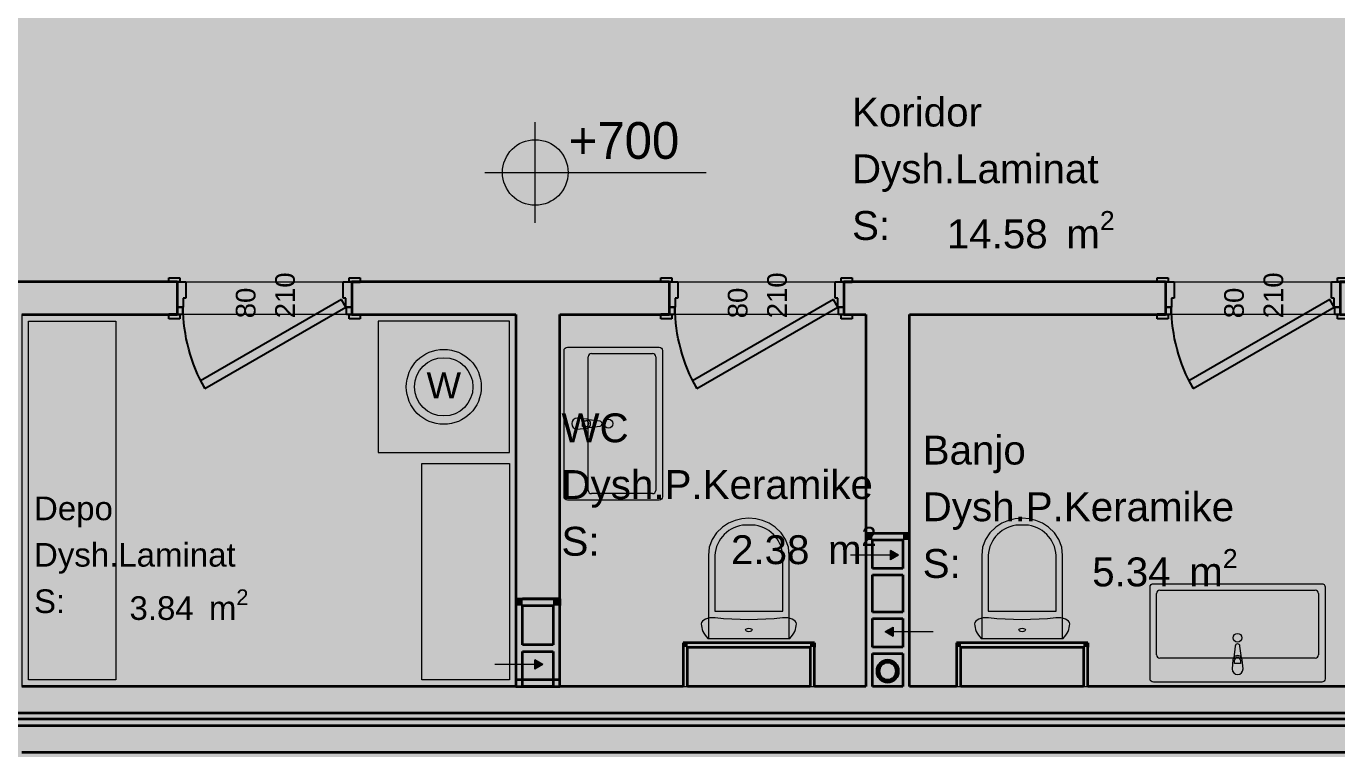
# Model space of a CAD drawing. Header units: millimetres. Extents: x 172821 to 253959, y -36092 to 17885.
# Drawn here: x 194631 to 200625, y -1101 to 2203 of the extents above; entities that cross this region are included whole.
import ezdxf
from ezdxf.enums import TextEntityAlignment as Align

# ---------------------------------------------------------------- set-up
doc = ezdxf.new("R2010")
doc.units = ezdxf.units.MM
doc.header["$MEASUREMENT"] = 0
doc.linetypes.add('Long Dashed', pattern=[2700, 1500, -1200])
for name, color, linetype, lineweight, true_color in [('A - Dimensionimi_Pen_No__156', 7, 'Continuous', 20, 0x54689e), ('A - Fill zone_Pen_No__102', 7, 'Continuous', 13, 0xcccccc), ('A - Fill zone_Pen_No__255', 7, 'Continuous', 13, 0xe8e8e8), ('A - kanalet e ventilimit_Pen_No__176', 7, 'Continuous', 15, 0x93a0c6), ('A - kanalet e ventilimit_Pen_No__82', 7, 'Continuous', 20, 0xaaaaaa), ('A - Mobilimi_Pen_No__82', 7, 'Continuous', 20, 0xaaaaaa), ('A - Muret_Pen_No__82', 7, 'Continuous', 20, 0xaaaaaa), ('ARCHICAD Door Markers_Pen_No__112', 7, 'Continuous', 13, 0xd5aaaa), ('Model Unit - Zone_Pen_No__102', 7, 'Continuous', 13, 0xcccccc)]:
    doc.layers.add(name, color=color, linetype=linetype, lineweight=lineweight, true_color=true_color)
for name, color, linetype, lineweight in [('A - Fill zone_Pen_No__2', 8, 'Continuous', 15), ('A - Fill zone_Pen_No__22', 8, 'Continuous', 35), ('A - kanalet e ventilimit_Pen_No__22', 8, 'Continuous', 35), ('A - Mobilimi_Pen_No__121', 255, 'Continuous', 0), ('A - Muret_Pen_No__22', 8, 'Continuous', 35), ('A - Sanitaria_Pen_No__18', 9, 'Continuous', 15), ('ARCHICAD Doors_Pen_No__42', 8, 'Continuous', 25), ('ARCHICAD Zone Stamps_Pen_No__101', 252, 'Continuous', 13)]:
    doc.layers.add(name, color=color, linetype=linetype, lineweight=lineweight)
for name, color, linetype in [('A - kanalet e ventilimit', 7, 'Continuous'), ('A - Muret', 7, 'Continuous'), ('Model Unit - Zone', 7, 'Continuous')]:
    doc.layers.add(name, color=color, linetype=linetype)
doc.styles.add('GENERATED_STYLE_1', font='GOTHIC.TTF')
doc.styles.add('GENERATED_STYLE_2', font='arial.ttf')

# ---------------------------------------------------------------- blocks, each defined once
blk = doc.blocks.new('Koridor_Dysh.Laminat _38', base_point=(198984.3, 1679.9))
at = {"layer": 'ARCHICAD Zone Stamps_Pen_No__101', "color": 252, "lineweight": 13, "insert": (198841.5, 1357.6), "char_height": 132, "attachment_point": 1, "style": 'GENERATED_STYLE_2'}
blk.add_mtext('\\A1;{\\pql;\\pt0,6060;\\fArial|b0|i0|c0|p34;14.58\\fArial|b0|i0|c0|p34;\\A1{\\H.66x;\\S^  ;}\\fArial|b0|i0|c0|p34; m\\fArial|b0|i0|c0|p34;\\A1{\\H.66x;\\S2^  ;}}', dxfattribs=at)
at = {"layer": 'ARCHICAD Zone Stamps_Pen_No__101', "color": 252, "lineweight": 13, "style": 'GENERATED_STYLE_2'}
for tag, p in [('ROOM_NAME', (198408, 1876.2)), ('DUMMY_849', (199560.5, 1906.4)), ('ROOM_NUMBER', (198408, 1616.9)), ('DUMMY_850', (199560.5, 1647.1)), ('measuredAreaCode', (198408, 1357.6))]:
    blk.add_attdef(tag, text='', height=132, dxfattribs=at).set_placement(p, align=Align.TOP_LEFT)
blk = doc.blocks.new('Depo_Dysh.Laminat _42', base_point=(195138.5, -220.3))
at = {"layer": 'ARCHICAD Zone Stamps_Pen_No__101', "color": 252, "lineweight": 13, "insert": (195103.7, -372.3), "char_height": 108, "attachment_point": 1, "style": 'GENERATED_STYLE_2'}
blk.add_mtext('\\A1;{\\pql;\\pt0,6060;\\fArial|b0|i0|c0|p34;3.84\\fArial|b0|i0|c0|p34;\\A1{\\H.66x;\\S^  ;}\\fArial|b0|i0|c0|p34; m\\fArial|b0|i0|c0|p34;\\A1{\\H.66x;\\S2^  ;}}', dxfattribs=at)
at = {"layer": 'ARCHICAD Zone Stamps_Pen_No__101', "color": 252, "lineweight": 13, "style": 'GENERATED_STYLE_2'}
for tag, p in [('DUMMY_849', (195610, 76.7)), ('ROOM_NAME', (194667, 52)), ('ROOM_NUMBER', (194667, -160.2)), ('DUMMY_850', (195610, -135.5)), ('measuredAreaCode', (194667, -372.3))]:
    blk.add_attdef(tag, text='', height=108, dxfattribs=at).set_placement(p, align=Align.TOP_LEFT)
blk = doc.blocks.new('WC_Dysh.P.Keramike_43', base_point=(197776.4, 99.4))
at = {"layer": 'ARCHICAD Zone Stamps_Pen_No__101', "color": 252, "lineweight": 13, "insert": (197854.5, -86.3), "char_height": 132, "attachment_point": 1, "style": 'GENERATED_STYLE_2'}
blk.add_mtext('\\A1;{\\pql;\\pt0,6060;\\fArial|b0|i0|c0|p34;2.38\\fArial|b0|i0|c0|p34;\\A1{\\H.66x;\\S^  ;}\\fArial|b0|i0|c0|p34; m\\fArial|b0|i0|c0|p34;\\A1{\\H.66x;\\S2^  ;}}', dxfattribs=at)
at = {"layer": 'ARCHICAD Zone Stamps_Pen_No__101', "color": 252, "lineweight": 13, "style": 'GENERATED_STYLE_2'}
for tag, p in [('ROOM_NAME', (197079.4, 432.3)), ('DUMMY_849', (198473.4, 462.4)), ('DUMMY_850', (198473.4, 203.2)), ('ROOM_NUMBER', (197079.4, 173)), ('measuredAreaCode', (197079.4, -86.3))]:
    blk.add_attdef(tag, text='', height=132, dxfattribs=at).set_placement(p, align=Align.TOP_LEFT)
blk = doc.blocks.new('Banjo_Dysh.P.Keramike_44', base_point=(199428.2, -2.2))
at = {"layer": 'ARCHICAD Zone Stamps_Pen_No__101', "color": 252, "lineweight": 13, "insert": (199506.3, -187.9), "char_height": 132, "attachment_point": 1, "style": 'GENERATED_STYLE_2'}
blk.add_mtext('\\A1;{\\pql;\\pt0,6060;\\fArial|b0|i0|c0|p34;5.34\\fArial|b0|i0|c0|p34;\\A1{\\H.66x;\\S^  ;}\\fArial|b0|i0|c0|p34; m\\fArial|b0|i0|c0|p34;\\A1{\\H.66x;\\S2^  ;}}', dxfattribs=at)
at = {"layer": 'ARCHICAD Zone Stamps_Pen_No__101', "color": 252, "lineweight": 13, "style": 'GENERATED_STYLE_2'}
for tag, p in [('DUMMY_849', (200125.1, 360.8)), ('ROOM_NAME', (198731.2, 330.6)), ('ROOM_NUMBER', (198731.2, 71.4)), ('DUMMY_850', (200125.1, 101.5)), ('measuredAreaCode', (198731.2, -187.9))]:
    blk.add_attdef(tag, text='', height=132, dxfattribs=at).set_placement(p, align=Align.TOP_LEFT)
blk = doc.blocks.new('Wall_55', base_point=(202111.1, -1116.2))
at = {"layer": 'A - Muret_Pen_No__82', "linetype": 'Continuous', "lineweight": 0, "true_color": 0xd4d4d4}
blk.add_hatch(color=254, dxfattribs=at).paths.add_polyline_path([(202111.1, -996.2), (195760.1, -996.2), (195760.1, -1116.2), (202111.1, -1116.2)])
at = {"layer": 'A - Muret_Pen_No__22', "color": 8, "linetype": 'Continuous', "lineweight": 35, "flags": 128}
for points in [[(202111.1, -996.2), (195760.1, -996.2)], [(195760.1, -1116.2), (202111.1, -1116.2)]]:
    blk.add_lwpolyline(points, dxfattribs=at)
blk = doc.blocks.new('Wall_56', base_point=(202111.1, -816.2))
at = {"layer": 'A - Muret_Pen_No__82', "linetype": 'Continuous', "lineweight": 0, "true_color": 0xd4d4d4}
blk.add_hatch(color=254, dxfattribs=at).paths.add_polyline_path([(202111.1, -816.2), (195760.1, -816.2), (195760.1, -936.2), (202111.1, -936.2)])
at = {"layer": 'A - Muret_Pen_No__22', "color": 8, "linetype": 'Continuous', "lineweight": 35, "flags": 128}
for points in [[(196871.1, -816.2), (195760.1, -816.2)], [(197041.1, -816.2), (196901.1, -816.2)], [(197636.1, -816.2), (197071.1, -816.2)], [(198216.1, -816.2), (197656.1, -816.2)], [(198471.1, -816.2), (198236.1, -816.2)], [(198641.1, -816.2), (198501.1, -816.2)], [(198886.1, -816.2), (198671.1, -816.2)], [(199466.1, -816.2), (198906.1, -816.2)], [(201811.1, -816.2), (199486.1, -816.2)], [(202111.1, -816.2), (201961.1, -816.2)], [(195760.1, -936.2), (202111.1, -936.2)]]:
    blk.add_lwpolyline(points, dxfattribs=at)
blk = doc.blocks.new('Door 25_2')
at = {"layer": 'ARCHICAD Doors_Pen_No__42', "color": 8, "linetype": 'Continuous', "lineweight": 25}
for p, q in [((-292.3, 337.4), (-272.3, 372)), ((-272.3, 372), (372, 0)), ((352, -34.6), (-292.3, 337.4)), ((-387, 54), (-437, 54)), ((-437, 54), (-437, 35)), ((-437, 35), (-387, 35)), ((-400, 35), (-437, 35)), ((-400, 35), (-437, 35)), ((-375, 35), (-400, 35)), ((-400, 35), (-400, 0)), ((-400, 0), (-400, 35)), ((-400, 0), (-400, 35)), ((-400, 0), (-375, 0)), ((-372, 0), (-400, 0)), ((-400, 0), (-400, -115)), ((-400, -115), (-400, 0)), ((-400, -115), (-400, 0)), ((-387, 35), (-387, 54)), ((-375, 0), (-375, 35)), ((-372, -40), (-372, 0)), ((372, 0), (352, -34.6)), ((400, 0), (372, 0)), ((372, 0), (372, -40)), ((400, 35), (375, 35)), ((375, 35), (375, 0)), ((375, 0), (400, 0)), ((437, 54), (387, 54)), ((387, 54), (387, 35)), ((387, 35), (437, 35)), ((400, 0), (400, 35)), ((400, 0), (400, 35)), ((400, 0), (400, 35)), ((400, 35), (437, 35)), ((400, 35), (437, 35)), ((400, -115), (400, 0)), ((400, -115), (400, 0)), ((400, -115), (400, 0)), ((437, 35), (437, 54)), ((-360, -40), (-372, -40)), ((-360, -115), (-360, -40)), ((372, -40), (360, -40)), ((360, -40), (360, -115)), ((-387, -115), (-437, -115)), ((-437, -115), (-437, -134)), ((-400, -115), (-437, -115)), ((-400, -115), (-437, -115)), ((-400, -115), (-360, -115)), ((-387, -134), (-387, -115)), ((360, -115), (400, -115)), ((437, -115), (387, -115)), ((387, -115), (387, -134)), ((400, -115), (437, -115)), ((400, -115), (437, -115)), ((437, -134), (437, -115)), ((-437, -134), (-387, -134)), ((387, -134), (437, -134))]:
    blk.add_line(p, q, dxfattribs=at)
blk.add_arc((372, 0), 744, 150, 180, dxfattribs=at)
blk = doc.blocks.new('D Marker 22')
at = {"layer": 'ARCHICAD Door Markers_Pen_No__112', "color": 9, "lineweight": 13, "true_color": 0xd5aaaa, "style": 'GENERATED_STYLE_2'}
for tag, p in [('AC_MarkerText_3', (-165.9, -155.7)), ('AC_MarkerText_2', (14.1, -224))]:
    blk.add_attdef(tag, text='', height=90, rotation=270, dxfattribs=at).set_placement(p, align=Align.BOTTOM_LEFT)
blk = doc.blocks.new('Wall_67', base_point=(202421.1, 1033.8))
at = {"layer": 'A - Muret_Pen_No__82', "linetype": 'Continuous', "lineweight": 0, "true_color": 0xd4d4d4}
for points in [[(194461.1, 883.8), (194611.1, 883.8), (194461.1, 1033.8)], [(194461.1, 1033.8), (194611.1, 883.8), (194611.1, 1033.8)], [(194611.1, 883.8), (195321.1, 883.8), (195321.1, 1033.8), (194611.1, 1033.8)], [(196121.1, 1033.8), (196121.1, 883.8), (197571.1, 883.8), (197571.1, 1033.8)], [(198371.1, 1033.8), (198371.1, 883.8), (199841.1, 883.8), (199841.1, 1033.8)], [(200641.1, 1033.8), (200641.1, 883.8), (202421.1, 883.8), (202421.1, 1033.8)]]:
    blk.add_hatch(color=254, dxfattribs=at).paths.add_polyline_path(points)
at = {"layer": 'A - Muret_Pen_No__22', "color": 8, "linetype": 'Continuous', "lineweight": 35}
for p, q in [((195321.1, 1033.8), (195284.1, 1033.8)), ((195321.1, 1033.8), (195321.1, 918.8)), ((196121.1, 1033.8), (196158.1, 1033.8)), ((196121.1, 1033.8), (196121.1, 918.8)), ((197571.1, 1033.8), (197534.1, 1033.8)), ((197571.1, 1033.8), (197571.1, 918.8)), ((198371.1, 1033.8), (198408.1, 1033.8)), ((198371.1, 1033.8), (198371.1, 918.8)), ((199841.1, 1033.8), (199804.1, 1033.8)), ((199841.1, 1033.8), (199841.1, 918.8)), ((200641.1, 1033.8), (200678.1, 1033.8)), ((200641.1, 1033.8), (200641.1, 918.8)), ((195321.1, 918.8), (195321.1, 883.8)), ((196121.1, 918.8), (196121.1, 883.8)), ((197571.1, 918.8), (197571.1, 883.8)), ((198371.1, 918.8), (198371.1, 883.8)), ((199841.1, 918.8), (199841.1, 883.8)), ((200641.1, 918.8), (200641.1, 883.8)), ((195321.1, 883.8), (195284.1, 883.8)), ((196121.1, 883.8), (196158.1, 883.8)), ((197571.1, 883.8), (197534.1, 883.8)), ((198371.1, 883.8), (198408.1, 883.8)), ((199841.1, 883.8), (199804.1, 883.8)), ((200641.1, 883.8), (200678.1, 883.8))]:
    blk.add_line(p, q, dxfattribs=at)
at = {"layer": 'A - Muret_Pen_No__22', "color": 8, "linetype": 'Continuous', "lineweight": 35, "flags": 128}
for points in [[(194461.1, 1033.8), (194461.1, 883.8)], [(195321.1, 1033.8), (194461.1, 1033.8)], [(197571.1, 1033.8), (196121.1, 1033.8)], [(199841.1, 1033.8), (198371.1, 1033.8)], [(202421.1, 1033.8), (200641.1, 1033.8)], [(202421.1, 883.8), (202421.1, 1033.8)], [(194611.1, 883.8), (195321.1, 883.8)], [(196121.1, 883.8), (196871.1, 883.8)], [(197071.1, 883.8), (197571.1, 883.8)], [(198371.1, 883.8), (198471.1, 883.8)], [(198671.1, 883.8), (199841.1, 883.8)], [(200641.1, 883.8), (201811.1, 883.8)], [(201961.1, 883.8), (202421.1, 883.8)]]:
    blk.add_lwpolyline(points, dxfattribs=at)
at = {"layer": 'ARCHICAD Door Markers_Pen_No__112', "color": 9, "lineweight": 13, "true_color": 0xd5aaaa}
ref = blk.add_blockref('D Marker 22', (195721.1, 883.8), dxfattribs=dict(at, rotation=180))
ref.add_attrib('AC_MarkerText_2', '80', dxfattribs={"color": 9, "lineweight": 13, "true_color": 0xd5aaaa, "height": 90, "rotation": 90, "style": 'GENERATED_STYLE_2'}).set_placement((195706.9, 867.3), align=Align.BOTTOM_LEFT)
ref.add_attrib('AC_MarkerText_3', '210', dxfattribs={"color": 9, "lineweight": 13, "true_color": 0xd5aaaa, "height": 90, "rotation": 90, "style": 'GENERATED_STYLE_2'}).set_placement((195886.9, 867.3), align=Align.BOTTOM_LEFT)
ref = blk.add_blockref('D Marker 22', (197971.1, 883.8), dxfattribs=dict(at, rotation=180))
ref.add_attrib('AC_MarkerText_2', '80', dxfattribs={"color": 9, "lineweight": 13, "true_color": 0xd5aaaa, "height": 90, "rotation": 90, "style": 'GENERATED_STYLE_2'}).set_placement((197956.9, 867.3), align=Align.BOTTOM_LEFT)
ref.add_attrib('AC_MarkerText_3', '210', dxfattribs={"color": 9, "lineweight": 13, "true_color": 0xd5aaaa, "height": 90, "rotation": 90, "style": 'GENERATED_STYLE_2'}).set_placement((198136.9, 867.3), align=Align.BOTTOM_LEFT)
ref = blk.add_blockref('D Marker 22', (200241.1, 883.8), dxfattribs=dict(at, rotation=180))
ref.add_attrib('AC_MarkerText_2', '80', dxfattribs={"color": 9, "lineweight": 13, "true_color": 0xd5aaaa, "height": 90, "rotation": 90, "style": 'GENERATED_STYLE_2'}).set_placement((200226.9, 867.3), align=Align.BOTTOM_LEFT)
ref.add_attrib('AC_MarkerText_3', '210', dxfattribs={"color": 9, "lineweight": 13, "true_color": 0xd5aaaa, "height": 90, "rotation": 90, "style": 'GENERATED_STYLE_2'}).set_placement((200406.9, 867.3), align=Align.BOTTOM_LEFT)
at = {"layer": 'ARCHICAD Doors_Pen_No__42', "color": 8, "linetype": 'Continuous', "lineweight": 25, "xscale": -1, "zscale": 1000, "rotation": 180}
for p in [(195721.1, 918.8), (197971.1, 918.8), (200241.1, 918.8)]:
    blk.add_blockref('Door 25_2', p, dxfattribs=at)
blk = doc.blocks.new('Wall_69', base_point=(198471.1, 1033.8))
at = {"layer": 'A - Muret_Pen_No__82', "linetype": 'Continuous', "lineweight": 0, "true_color": 0xd4d4d4}
blk.add_hatch(color=254, dxfattribs=at).paths.add_polyline_path([(198471.1, 883.8), (198471.1, -115.2), (198671.1, -115.2), (198671.1, 883.8)])
at = {"layer": 'A - Muret_Pen_No__22', "color": 8, "linetype": 'Continuous', "lineweight": 35, "flags": 128}
for points in [[(198471.1, 883.8), (198471.1, -115.2)], [(198671.1, -115.2), (198671.1, 883.8)], [(198471.1, -115.2), (198671.1, -115.2)]]:
    blk.add_lwpolyline(points, dxfattribs=at)
blk = doc.blocks.new('Wall_114', base_point=(196871.1, 1033.8))
at = {"layer": 'A - Muret_Pen_No__82', "linetype": 'Continuous', "lineweight": 0, "true_color": 0xd4d4d4}
blk.add_hatch(color=254, dxfattribs=at).paths.add_polyline_path([(196871.1, 883.8), (196871.1, -415.2), (197071.1, -415.2), (197071.1, 883.8)])
at = {"layer": 'A - Muret_Pen_No__22', "color": 8, "linetype": 'Continuous', "lineweight": 35, "flags": 128}
for points in [[(196871.1, 883.8), (196871.1, -415.2)], [(197071.1, -415.2), (197071.1, 883.8)], [(196871.1, -415.2), (197071.1, -415.2)]]:
    blk.add_lwpolyline(points, dxfattribs=at)
blk = doc.blocks.new('Wall_162', base_point=(198471.1, -116.2))
at = {"layer": 'A - kanalet e ventilimit_Pen_No__82', "linetype": 'Continuous', "lineweight": 0, "true_color": 0xd4d4d4}
for points in [[(198471.1, -116.2), (198501.1, -146.2), (198501.1, -116.2)], [(198501.1, -146.2), (198471.1, -116.2), (198471.1, -146.2)], [(198471.1, -146.2), (198471.1, -816.2), (198501.1, -816.2), (198501.1, -146.2)]]:
    blk.add_hatch(color=254, dxfattribs=at).paths.add_polyline_path(points)
at = {"layer": 'A - kanalet e ventilimit_Pen_No__22', "color": 8, "linetype": 'Continuous', "lineweight": 35, "flags": 128}
for points in [[(198471.1, -116.2), (198501.1, -116.2)], [(198471.1, -116.2), (198471.1, -816.2)], [(198501.1, -276.2), (198501.1, -146.2)], [(198501.1, -476.2), (198501.1, -306.2)], [(198501.1, -636.2), (198501.1, -506.2)], [(198501.1, -816.2), (198501.1, -666.2)]]:
    blk.add_lwpolyline(points, dxfattribs=at)
blk = doc.blocks.new('Wall_163', base_point=(198471.1, -666.2))
at = {"layer": 'A - kanalet e ventilimit_Pen_No__82', "linetype": 'Continuous', "lineweight": 0, "true_color": 0xd4d4d4}
blk.add_hatch(color=254, dxfattribs=at).paths.add_polyline_path([(198501.1, -666.2), (198641.1, -666.2), (198641.1, -636.2), (198501.1, -636.2)])
at = {"layer": 'A - kanalet e ventilimit_Pen_No__22', "color": 8, "linetype": 'Continuous', "lineweight": 35, "flags": 128}
for points in [[(198641.1, -636.2), (198501.1, -636.2)], [(198501.1, -666.2), (198641.1, -666.2)]]:
    blk.add_lwpolyline(points, dxfattribs=at)
blk = doc.blocks.new('Wall_164', base_point=(198671.1, -816.2))
at = {"layer": 'A - kanalet e ventilimit_Pen_No__82', "linetype": 'Continuous', "lineweight": 0, "true_color": 0xd4d4d4}
for points in [[(198641.1, -116.2), (198641.1, -146.2), (198671.1, -116.2)], [(198641.1, -146.2), (198671.1, -146.2), (198671.1, -116.2)], [(198641.1, -146.2), (198641.1, -816.2), (198671.1, -816.2), (198671.1, -146.2)]]:
    blk.add_hatch(color=254, dxfattribs=at).paths.add_polyline_path(points)
at = {"layer": 'A - kanalet e ventilimit_Pen_No__22', "color": 8, "linetype": 'Continuous', "lineweight": 35, "flags": 128}
for points in [[(198671.1, -116.2), (198641.1, -116.2)], [(198671.1, -816.2), (198671.1, -116.2)], [(198641.1, -146.2), (198641.1, -276.2)], [(198641.1, -306.2), (198641.1, -476.2)], [(198641.1, -506.2), (198641.1, -636.2)], [(198641.1, -666.2), (198641.1, -816.2)]]:
    blk.add_lwpolyline(points, dxfattribs=at)
blk = doc.blocks.new('Wall_165', base_point=(198671.1, -276.2))
at = {"layer": 'A - kanalet e ventilimit_Pen_No__82', "linetype": 'Continuous', "lineweight": 0, "true_color": 0xd4d4d4}
blk.add_hatch(color=254, dxfattribs=at).paths.add_polyline_path([(198641.1, -276.2), (198501.1, -276.2), (198501.1, -306.2), (198641.1, -306.2)])
at = {"layer": 'A - kanalet e ventilimit_Pen_No__22', "color": 8, "linetype": 'Continuous', "lineweight": 35, "flags": 128}
for points in [[(198641.1, -276.2), (198501.1, -276.2)], [(198501.1, -306.2), (198641.1, -306.2)]]:
    blk.add_lwpolyline(points, dxfattribs=at)
blk = doc.blocks.new('Wall_166', base_point=(198471.1, -476.2))
at = {"layer": 'A - kanalet e ventilimit_Pen_No__82', "linetype": 'Continuous', "lineweight": 0, "true_color": 0xd4d4d4}
blk.add_hatch(color=254, dxfattribs=at).paths.add_polyline_path([(198501.1, -506.2), (198641.1, -506.2), (198641.1, -476.2), (198501.1, -476.2)])
at = {"layer": 'A - kanalet e ventilimit_Pen_No__22', "color": 8, "linetype": 'Continuous', "lineweight": 35, "flags": 128}
for points in [[(198641.1, -476.2), (198501.1, -476.2)], [(198501.1, -506.2), (198641.1, -506.2)]]:
    blk.add_lwpolyline(points, dxfattribs=at)
blk = doc.blocks.new('Wall_167', base_point=(198571.1, -696.2))
at = {"layer": 'A - kanalet e ventilimit_Pen_No__82', "linetype": 'Continuous', "lineweight": 0, "true_color": 0xd4d4d4}
blk.add_hatch(color=254, dxfattribs=at).paths.add_polyline_path([(198571.1, -696.2, 1), (198571.1, -796.2), (198571.1, -786.2, -1), (198571.1, -706.2)])
at = {"layer": 'A - kanalet e ventilimit_Pen_No__22', "color": 8, "linetype": 'Continuous', "lineweight": 35}
for radius in [50, 40]:
    blk.add_arc((198571.1, -746.2), radius, 90, 270, dxfattribs=at)
blk = doc.blocks.new('Wall_168', base_point=(198571.1, -796.2))
at = {"layer": 'A - kanalet e ventilimit_Pen_No__82', "linetype": 'Continuous', "lineweight": 0, "true_color": 0xd4d4d4}
blk.add_hatch(color=254, dxfattribs=at).paths.add_polyline_path([(198571.1, -796.2, 1), (198571.1, -696.2), (198571.1, -706.2, -1), (198571.1, -786.2)])
at = {"layer": 'A - kanalet e ventilimit_Pen_No__22', "color": 8, "linetype": 'Continuous', "lineweight": 35}
for radius in [50, 40]:
    blk.add_arc((198571.1, -746.2), radius, 270, 90, dxfattribs=at)
blk = doc.blocks.new('Wall_169', base_point=(198471.1, -116.2))
at = {"layer": 'A - kanalet e ventilimit_Pen_No__82', "linetype": 'Continuous', "lineweight": 0, "true_color": 0xd4d4d4}
blk.add_hatch(color=254, dxfattribs=at).paths.add_polyline_path([(198641.1, -116.2), (198501.1, -116.2), (198501.1, -146.2), (198641.1, -146.2)])
at = {"layer": 'A - kanalet e ventilimit_Pen_No__22', "color": 8, "linetype": 'Continuous', "lineweight": 35, "flags": 128}
for points in [[(198641.1, -116.2), (198501.1, -116.2)], [(198501.1, -146.2), (198641.1, -146.2)]]:
    blk.add_lwpolyline(points, dxfattribs=at)
blk = doc.blocks.new('Wall_177', base_point=(196871.1, -816.2))
at = {"layer": 'A - kanalet e ventilimit_Pen_No__82', "linetype": 'Continuous', "lineweight": 0, "true_color": 0xd4d4d4}
for points in [[(196901.1, -416.2), (196871.1, -416.2), (196901.1, -446.2)], [(196871.1, -446.2), (196901.1, -446.2), (196871.1, -416.2)], [(196871.1, -816.2), (196901.1, -816.2), (196901.1, -446.2), (196871.1, -446.2)]]:
    blk.add_hatch(color=254, dxfattribs=at).paths.add_polyline_path(points)
at = {"layer": 'A - kanalet e ventilimit_Pen_No__22', "color": 8, "linetype": 'Continuous', "lineweight": 35, "flags": 128}
for points in [[(196871.1, -416.2), (196901.1, -416.2)], [(196871.1, -416.2), (196871.1, -816.2)], [(196901.1, -626.2), (196901.1, -446.2)], [(196901.1, -816.2), (196901.1, -656.2)]]:
    blk.add_lwpolyline(points, dxfattribs=at)
blk = doc.blocks.new('Wall_178', base_point=(196871.1, -416.2))
at = {"layer": 'A - kanalet e ventilimit_Pen_No__82', "linetype": 'Continuous', "lineweight": 0, "true_color": 0xd4d4d4}
for points in [[(196901.1, -446.2), (197041.1, -446.2), (197041.1, -416.2), (196901.1, -416.2)], [(197041.1, -446.2), (197071.1, -446.2), (197071.1, -416.2)], [(197041.1, -446.2), (197071.1, -416.2), (197041.1, -416.2)]]:
    blk.add_hatch(color=254, dxfattribs=at).paths.add_polyline_path(points)
at = {"layer": 'A - kanalet e ventilimit_Pen_No__22', "color": 8, "linetype": 'Continuous', "lineweight": 35, "flags": 128}
for points in [[(197071.1, -416.2), (196901.1, -416.2)], [(197071.1, -416.2), (197071.1, -446.2)], [(196901.1, -446.2), (197041.1, -446.2)]]:
    blk.add_lwpolyline(points, dxfattribs=at)
blk = doc.blocks.new('Wall_179', base_point=(197071.1, -816.2))
at = {"layer": 'A - kanalet e ventilimit_Pen_No__82', "linetype": 'Continuous', "lineweight": 0, "true_color": 0xd4d4d4}
blk.add_hatch(color=254, dxfattribs=at).paths.add_polyline_path([(197071.1, -786.2), (196871.1, -786.2), (196871.1, -816.2), (197071.1, -816.2)])
at = {"layer": 'A - kanalet e ventilimit_Pen_No__22', "color": 8, "linetype": 'Continuous', "lineweight": 35, "flags": 128}
for points in [[(197071.1, -786.2), (196871.1, -786.2)], [(196871.1, -816.2), (197071.1, -816.2)]]:
    blk.add_lwpolyline(points, dxfattribs=at)
blk = doc.blocks.new('Wall_180', base_point=(196871.1, -656.2))
at = {"layer": 'A - kanalet e ventilimit_Pen_No__82', "linetype": 'Continuous', "lineweight": 0, "true_color": 0xd4d4d4}
blk.add_hatch(color=254, dxfattribs=at).paths.add_polyline_path([(196901.1, -656.2), (197041.1, -656.2), (197041.1, -626.2), (196901.1, -626.2)])
at = {"layer": 'A - kanalet e ventilimit_Pen_No__22', "color": 8, "linetype": 'Continuous', "lineweight": 35, "flags": 128}
for points in [[(197041.1, -626.2), (196901.1, -626.2)], [(196901.1, -656.2), (197041.1, -656.2)]]:
    blk.add_lwpolyline(points, dxfattribs=at)
blk = doc.blocks.new('Wall_181', base_point=(197071.1, -416.2))
at = {"layer": 'A - kanalet e ventilimit_Pen_No__82', "linetype": 'Continuous', "lineweight": 0, "true_color": 0xd4d4d4}
blk.add_hatch(color=254, dxfattribs=at).paths.add_polyline_path([(197041.1, -446.2), (197041.1, -816.2), (197071.1, -816.2), (197071.1, -446.2)])
at = {"layer": 'A - kanalet e ventilimit_Pen_No__22', "color": 8, "linetype": 'Continuous', "lineweight": 35, "flags": 128}
for points in [[(197041.1, -446.2), (197041.1, -626.2)], [(197071.1, -816.2), (197071.1, -446.2)], [(197041.1, -656.2), (197041.1, -816.2)]]:
    blk.add_lwpolyline(points, dxfattribs=at)
blk = doc.blocks.new('Wall_182', base_point=(197636.1, -616.2))
at = {"layer": 'A - Muret_Pen_No__82', "linetype": 'Continuous', "lineweight": 0, "true_color": 0xd4d4d4}
for points in [[(197636.1, -636.2), (197656.1, -636.2), (197636.1, -616.2)], [(197656.1, -616.2), (197636.1, -616.2), (197656.1, -636.2)], [(197656.1, -636.2), (198216.1, -636.2), (198216.1, -616.2), (197656.1, -616.2)], [(198216.1, -636.2), (198236.1, -636.2), (198236.1, -616.2)], [(198216.1, -636.2), (198236.1, -616.2), (198216.1, -616.2)]]:
    blk.add_hatch(color=254, dxfattribs=at).paths.add_polyline_path(points)
at = {"layer": 'A - Muret_Pen_No__22', "color": 8, "linetype": 'Continuous', "lineweight": 35, "flags": 128}
for points in [[(197636.1, -616.2), (197636.1, -636.2)], [(198236.1, -616.2), (197636.1, -616.2)], [(197656.1, -636.2), (198216.1, -636.2)], [(198236.1, -616.2), (198236.1, -636.2)]]:
    blk.add_lwpolyline(points, dxfattribs=at)
blk = doc.blocks.new('Wall_183', base_point=(197636.1, -616.2))
at = {"layer": 'A - Muret_Pen_No__82', "linetype": 'Continuous', "lineweight": 0, "true_color": 0xd4d4d4}
blk.add_hatch(color=254, dxfattribs=at).paths.add_polyline_path([(197636.1, -636.2), (197636.1, -816.2), (197656.1, -816.2), (197656.1, -636.2)])
at = {"layer": 'A - Muret_Pen_No__22', "color": 8, "linetype": 'Continuous', "lineweight": 35, "flags": 128}
for points in [[(197636.1, -636.2), (197636.1, -816.2)], [(197656.1, -816.2), (197656.1, -636.2)]]:
    blk.add_lwpolyline(points, dxfattribs=at)
blk = doc.blocks.new('Wall_184', base_point=(198236.1, -616.2))
at = {"layer": 'A - Muret_Pen_No__82', "linetype": 'Continuous', "lineweight": 0, "true_color": 0xd4d4d4}
blk.add_hatch(color=254, dxfattribs=at).paths.add_polyline_path([(198216.1, -636.2), (198216.1, -816.2), (198236.1, -816.2), (198236.1, -636.2)])
at = {"layer": 'A - Muret_Pen_No__22', "color": 8, "linetype": 'Continuous', "lineweight": 35, "flags": 128}
for points in [[(198216.1, -636.2), (198216.1, -816.2)], [(198236.1, -816.2), (198236.1, -636.2)]]:
    blk.add_lwpolyline(points, dxfattribs=at)
blk = doc.blocks.new('Wall_185', base_point=(198886.1, -616.2))
at = {"layer": 'A - Muret_Pen_No__82', "linetype": 'Continuous', "lineweight": 0, "true_color": 0xd4d4d4}
for points in [[(198886.1, -636.2), (198906.1, -636.2), (198886.1, -616.2)], [(198906.1, -616.2), (198886.1, -616.2), (198906.1, -636.2)], [(198906.1, -636.2), (199466.1, -636.2), (199466.1, -616.2), (198906.1, -616.2)], [(199466.1, -636.2), (199486.1, -636.2), (199486.1, -616.2)], [(199466.1, -636.2), (199486.1, -616.2), (199466.1, -616.2)]]:
    blk.add_hatch(color=254, dxfattribs=at).paths.add_polyline_path(points)
at = {"layer": 'A - Muret_Pen_No__22', "color": 8, "linetype": 'Continuous', "lineweight": 35, "flags": 128}
for points in [[(198886.1, -616.2), (198886.1, -636.2)], [(199486.1, -616.2), (198886.1, -616.2)], [(198906.1, -636.2), (199466.1, -636.2)], [(199486.1, -616.2), (199486.1, -636.2)]]:
    blk.add_lwpolyline(points, dxfattribs=at)
blk = doc.blocks.new('Wall_186', base_point=(198886.1, -616.2))
at = {"layer": 'A - Muret_Pen_No__82', "linetype": 'Continuous', "lineweight": 0, "true_color": 0xd4d4d4}
blk.add_hatch(color=254, dxfattribs=at).paths.add_polyline_path([(198886.1, -636.2), (198886.1, -816.2), (198906.1, -816.2), (198906.1, -636.2)])
at = {"layer": 'A - Muret_Pen_No__22', "color": 8, "linetype": 'Continuous', "lineweight": 35, "flags": 128}
for points in [[(198886.1, -636.2), (198886.1, -816.2)], [(198906.1, -816.2), (198906.1, -636.2)]]:
    blk.add_lwpolyline(points, dxfattribs=at)
blk = doc.blocks.new('Wall_187', base_point=(199486.1, -616.2))
at = {"layer": 'A - Muret_Pen_No__82', "linetype": 'Continuous', "lineweight": 0, "true_color": 0xd4d4d4}
blk.add_hatch(color=254, dxfattribs=at).paths.add_polyline_path([(199466.1, -636.2), (199466.1, -816.2), (199486.1, -816.2), (199486.1, -636.2)])
at = {"layer": 'A - Muret_Pen_No__22', "color": 8, "linetype": 'Continuous', "lineweight": 35, "flags": 128}
for points in [[(199466.1, -636.2), (199466.1, -816.2)], [(199486.1, -816.2), (199486.1, -636.2)]]:
    blk.add_lwpolyline(points, dxfattribs=at)
blk = doc.blocks.new('Wall_204', base_point=(195760.1, -816.2))
at = {"layer": 'A - Muret_Pen_No__82', "linetype": 'Continuous', "lineweight": 0, "true_color": 0xd4d4d4}
blk.add_hatch(color=254, dxfattribs=at).paths.add_polyline_path([(195760.1, -816.2), (193032.1, -816.2), (193032.1, -936.2), (195760.1, -936.2)])
at = {"layer": 'A - Muret_Pen_No__22', "color": 8, "linetype": 'Continuous', "lineweight": 35, "flags": 128}
for points in [[(194461.1, -816.2), (193032.1, -816.2)], [(195760.1, -816.2), (194611.1, -816.2)], [(193032.1, -915.2), (193032.1, -936.2)], [(193032.1, -936.2), (195760.1, -936.2)]]:
    blk.add_lwpolyline(points, dxfattribs=at)
blk = doc.blocks.new('Wall_205', base_point=(195760.1, -1116.2))
at = {"layer": 'A - Muret_Pen_No__82', "linetype": 'Continuous', "lineweight": 0, "true_color": 0xd4d4d4}
blk.add_hatch(color=254, dxfattribs=at).paths.add_polyline_path([(195760.1, -996.2), (193032.1, -996.2), (193032.1, -1116.2), (195760.1, -1116.2)])
at = {"layer": 'A - Muret_Pen_No__22', "color": 8, "linetype": 'Continuous', "lineweight": 35, "flags": 128}
for points in [[(195760.1, -996.2), (193032.1, -996.2)], [(193032.1, -996.2), (193032.1, -1116.2)], [(193032.1, -1116.2), (194461.1, -1116.2)], [(194611.1, -1116.2), (195760.1, -1116.2)]]:
    blk.add_lwpolyline(points, dxfattribs=at)
blk = doc.blocks.new('Washer 25')
at = {"layer": 'A - Sanitaria_Pen_No__18', "color": 9, "linetype": 'Continuous', "lineweight": 15, "flags": 128}
blk.add_lwpolyline([(-300, 0), (-300, -600), (300, -600), (300, 0)], close=True, dxfattribs=at)
at = {"layer": 'A - Sanitaria_Pen_No__18', "color": 9, "linetype": 'Continuous', "lineweight": 15}
for radius in [171.4, 133.3]:
    blk.add_circle((0, -300), radius, dxfattribs=at)
at = {"layer": 'A - Sanitaria_Pen_No__18', "color": 9, "linetype": 'Continuous', "lineweight": 15, "style": 'GENERATED_STYLE_2'}
blk.add_attdef('stDisplayText', text='', height=120, dxfattribs=at).set_placement((0, -293.1), align=Align.MIDDLE_CENTER)
blk = doc.blocks.new('Basin 25')
at = {"layer": 'A - Sanitaria_Pen_No__18', "color": 9, "linetype": 'Continuous', "lineweight": 15}
for p, q in [((-355, -110), (355, -110)), ((-13.6, -99.8), (-13.6, -84.9)), ((-13.6, -84.9), (13.6, -84.9)), ((13.6, -84.9), (13.6, -99.8)), ((-370, -405), (-370, -125)), ((370, -125), (370, -405)), ((355, -420), (-355, -420))]:
    blk.add_line(p, q, dxfattribs=at)
at = {"layer": 'A - Sanitaria_Pen_No__18', "color": 9, "linetype": 'Continuous', "lineweight": 15, "flags": 128}
for points in [[(-385, 0), (385, 0, -0.414214), (400, -15), (400, -435, -0.414214), (385, -450), (-385, -450, -0.414214), (-400, -435), (-400, -15, -0.414214)], [(-25, -60), (-21, -102, 0.12102), (-17.7, -111.5), (-11.1, -164.4, 0.882566), (11.1, -164.4), (17.7, -111.5, 0.12102), (21, -102), (25, -60, 1)]]:
    blk.add_lwpolyline(points, format="xyb", close=True, dxfattribs=at)
at = {"layer": 'A - Sanitaria_Pen_No__18', "color": 9, "linetype": 'Continuous', "lineweight": 15}
blk.add_circle((0, -202.7), 20, dxfattribs=at)
for centre, radius, start, end in [((-355, -125), 15, 90, 180), ((0, -100.1), 21.1, 212.77103, 327.22897), ((0, -99.8), 13.6, 180, 0), ((355, -125), 15, 0, 90), ((-355, -405), 15, 180, 270), ((355, -405), 15, 270, 0)]:
    blk.add_arc(centre, radius, start, end, dxfattribs=at)
blk = doc.blocks.new('WC 25')
at = {"layer": 'A - Sanitaria_Pen_No__18', "color": 9, "linetype": 'Continuous', "lineweight": 15}
for p, q in [((0, -124.9), (-155, -124.9)), ((-155, -124.9), (-155, -379.9)), ((155, -124.9), (0, -124.9)), ((155, -379.9), (155, -124.9)), ((-15.6, -519.2), (15.6, -519.2))]:
    blk.add_line(p, q, dxfattribs=at)
at = {"layer": 'A - Sanitaria_Pen_No__18', "color": 9, "linetype": 'Continuous', "lineweight": 15, "flags": 128}
for points in [[(-186.8, 0), (-193.9, -7.9), (-200.1, -16), (-205.4, -24.3), (-209.7, -32.8), (-213.1, -41.3), (-215.5, -50), (-217, -58.7), (-217.5, -67.4), (-216.2, -73.5), (-212.4, -79.2), (-206.3, -84.4), (-198.2, -88.8), (-188.5, -92.1), (-177.6, -94.2), (-166.1, -95), (-154.5, -94.4), (-116.2, -90.9), (-77.6, -88.3), (-38.9, -86.8), (0, -86.3), (38.9, -86.8), (77.6, -88.3), (116.2, -90.9), (154.5, -94.4), (166.1, -95), (177.6, -94.2), (188.5, -92.1), (198.2, -88.8), (206.3, -84.4), (212.4, -79.2), (216.2, -73.5), (217.5, -67.4), (217, -58.7), (215.5, -50), (213.1, -41.3), (209.7, -32.8), (205.4, -24.3), (200.1, -16), (193.9, -7.9), (186.8, 0)], [(185, -380), (185, 0), (-185, 0), (-185, -380), (-180.7, -417.3), (-167.8, -452.7), (-147.3, -484.1), (-120, -510), (-92.8, -527.2), (-63.2, -539.7), (-32, -547.4), (0, -550), (32, -547.4), (63.2, -539.7), (92.8, -527.2), (120, -510), (147.3, -484.1), (167.8, -452.7), (180.7, -417.3)]]:
    blk.add_lwpolyline(points, close=True, dxfattribs=at)
at = {"layer": 'A - Sanitaria_Pen_No__18', "color": 9, "linetype": 'Continuous', "lineweight": 15}
for centre, start, end in [((-8.9, -373.1), 182.66001, 267.38831), ((8.9, -373.1), 272.61169, 357.33999)]:
    blk.add_arc(centre, 146.2, start, end, dxfattribs=at)
blk.add_ellipse((0, -39.4), major_axis=(15, 0), ratio=0.524717, dxfattribs=at)
blk = doc.blocks.new('Basin 25_2')
at = {"layer": 'A - Sanitaria_Pen_No__18', "color": 9, "linetype": 'Continuous', "lineweight": 15}
for p, q in [((-305, -110), (305, -110)), ((-13.6, -99.8), (-13.6, -84.9)), ((-13.6, -84.9), (13.6, -84.9)), ((13.6, -84.9), (13.6, -99.8)), ((-320, -405), (-320, -125)), ((320, -125), (320, -405)), ((305, -420), (-305, -420))]:
    blk.add_line(p, q, dxfattribs=at)
at = {"layer": 'A - Sanitaria_Pen_No__18', "color": 9, "linetype": 'Continuous', "lineweight": 15, "flags": 128}
for points in [[(-335, 0), (335, 0, -0.414214), (350, -15), (350, -435, -0.414214), (335, -450), (-335, -450, -0.414214), (-350, -435), (-350, -15, -0.414214)], [(-25, -60), (-21, -102, 0.12102), (-17.7, -111.5), (-11.1, -164.4, 0.882566), (11.1, -164.4), (17.7, -111.5, 0.12102), (21, -102), (25, -60, 1)]]:
    blk.add_lwpolyline(points, format="xyb", close=True, dxfattribs=at)
at = {"layer": 'A - Sanitaria_Pen_No__18', "color": 9, "linetype": 'Continuous', "lineweight": 15}
blk.add_circle((0, -202.7), 20, dxfattribs=at)
for centre, radius, start, end in [((-305, -125), 15, 90, 180), ((0, -100.1), 21.1, 212.77103, 327.22897), ((0, -99.8), 13.6, 180, 0), ((305, -125), 15, 0, 90), ((-305, -405), 15, 180, 270), ((305, -405), 15, 270, 0)]:
    blk.add_arc(centre, radius, start, end, dxfattribs=at)
blk = doc.blocks.new('Polyline_1', base_point=(198559.2, -565.4))
at = {"layer": 'A - kanalet e ventilimit_Pen_No__176', "linetype": 'Continuous', "lineweight": 15, "true_color": 0x93a0c6}
blk.add_hatch(color=253, dxfattribs=at).paths.add_polyline_path([(198559.2, -565.4), (198595.6, -586.4), (198595.6, -544.4)])
at = {"layer": 'A - kanalet e ventilimit_Pen_No__176', "color": 253, "linetype": 'Continuous', "lineweight": 15, "true_color": 0x93a0c6}
for p, q in [((198559.2, -565.4), (198595.6, -544.4)), ((198559.2, -565.4), (198595.6, -586.4)), ((198595.6, -544.4), (198595.6, -586.4))]:
    blk.add_line(p, q, dxfattribs=at)
at = {"layer": 'A - kanalet e ventilimit_Pen_No__176', "color": 253, "linetype": 'Long Dashed', "lineweight": 15, "true_color": 0x93a0c6, "flags": 128}
blk.add_lwpolyline([(198595.6, -565.4), (198779.4, -565.4)], dxfattribs=at)
blk = doc.blocks.new('Polyline_2', base_point=(198621.1, -216.2))
at = {"layer": 'A - kanalet e ventilimit_Pen_No__176', "linetype": 'Continuous', "lineweight": 15, "true_color": 0x93a0c6}
blk.add_hatch(color=253, dxfattribs=at).paths.add_polyline_path([(198621.1, -216.2), (198584.7, -195.2), (198584.7, -237.2)])
at = {"layer": 'A - kanalet e ventilimit_Pen_No__176', "color": 253, "linetype": 'Continuous', "lineweight": 15, "true_color": 0x93a0c6}
for p, q in [((198584.7, -237.2), (198584.7, -195.2)), ((198621.1, -216.2), (198584.7, -195.2)), ((198621.1, -216.2), (198584.7, -237.2))]:
    blk.add_line(p, q, dxfattribs=at)
at = {"layer": 'A - kanalet e ventilimit_Pen_No__176', "color": 253, "linetype": 'Long Dashed', "lineweight": 15, "true_color": 0x93a0c6, "flags": 128}
blk.add_lwpolyline([(198584.7, -216.2), (198400.9, -216.2)], dxfattribs=at)
blk = doc.blocks.new('Polyline_5', base_point=(196994.5, -715.7))
at = {"layer": 'A - kanalet e ventilimit_Pen_No__176', "linetype": 'Continuous', "lineweight": 15, "true_color": 0x93a0c6}
blk.add_hatch(color=253, dxfattribs=at).paths.add_polyline_path([(196994.5, -715.7), (196958.1, -694.8), (196958.1, -736.8)])
at = {"layer": 'A - kanalet e ventilimit_Pen_No__176', "color": 253, "linetype": 'Continuous', "lineweight": 15, "true_color": 0x93a0c6}
for p, q in [((196958.1, -736.8), (196958.1, -694.8)), ((196994.5, -715.7), (196958.1, -694.8)), ((196994.5, -715.7), (196958.1, -736.8))]:
    blk.add_line(p, q, dxfattribs=at)
at = {"layer": 'A - kanalet e ventilimit_Pen_No__176', "color": 253, "linetype": 'Long Dashed', "lineweight": 15, "true_color": 0x93a0c6, "flags": 128}
blk.add_lwpolyline([(196958.1, -715.8), (196774.3, -716.1)], dxfattribs=at)

msp = doc.modelspace()

# ---------------------------------------------------------------- hatches: boundary and pattern name
at = {"layer": 'A - Fill zone_Pen_No__102', "linetype": 'Continuous', "lineweight": 0, "true_color": 0x333333}
msp.add_hatch(color=250, dxfattribs=at).paths.add_polyline_path([(190161.1, -966.2), (202311.1, -966.2), (202311.1, -2816.2), (209361.1, -2816.2), (209361.1, -10116.2), (200461.1, -10116.2), (200461.1, -7116.2), (195311.1, -7116.2), (195311.1, -8316.2), (191511.1, -8316.2), (191511.1, -7116.2), (191111.1, -7116.2), (191111.1, -3216.2), (190161.1, -3216.2)])
at = {"layer": 'A - Fill zone_Pen_No__255', "linetype": 'Continuous', "lineweight": 0, "true_color": 0xf9f9f9}
msp.add_hatch(color=7, dxfattribs=at).paths.add_polyline_path([(190161.1, 7783.8), (203811.1, 7783.8), (203811.1, -1016.2), (202311.1, -1016.2), (202311.1, -966.2), (190161.1, -966.2)])
at = {"layer": 'A - Mobilimi_Pen_No__121', "linetype": 'Continuous', "lineweight": 0, "true_color": 0xffffff}
for points in [[(194641.1, -786.2), (194641.1, 853.8), (195041.1, 853.8), (195041.1, -786.2)], [(196441.1, -786.2), (196441.1, 203.8), (196841.1, 203.8), (196841.1, -786.2)]]:
    msp.add_hatch(color=7, dxfattribs=at).paths.add_polyline_path(points)

# ---------------------------------------------------------------- linework, layer by layer
at = {"layer": 'A - Dimensionimi_Pen_No__156', "color": 165, "linetype": 'Continuous', "lineweight": 20, "true_color": 0x54689e}
for points in [[(196959.4, 1303.9), (196959.4, 1763.9)], [(196729.4, 1533.9), (197741.2, 1533.9)]]:
    msp.add_lwpolyline(points, dxfattribs=at)
msp.add_circle((196959.4, 1533.9), 150, dxfattribs=at)
at = {"layer": 'A - Fill zone_Pen_No__2', "color": 8, "linetype": 'Continuous', "lineweight": 15, "flags": 128}
msp.add_lwpolyline([(190161.1, -966.2), (202311.1, -966.2), (202311.1, -2816.2), (209361.1, -2816.2), (209361.1, -10116.2), (200461.1, -10116.2), (200461.1, -7116.2), (195311.1, -7116.2), (195311.1, -8316.2), (191511.1, -8316.2), (191511.1, -7116.2), (191111.1, -7116.2), (191111.1, -3216.2), (190161.1, -3216.2)], close=True, dxfattribs=at)
at = {"layer": 'A - Fill zone_Pen_No__22', "color": 8, "linetype": 'Continuous', "lineweight": 35, "flags": 128}
msp.add_lwpolyline([(190161.1, 7783.8), (203811.1, 7783.8), (203811.1, -1016.2), (202311.1, -1016.2), (202311.1, -966.2), (190161.1, -966.2)], close=True, dxfattribs=at)
at = {"layer": 'A - Mobilimi_Pen_No__82', "color": 253, "linetype": 'Continuous', "lineweight": 20, "true_color": 0xaaaaaa, "flags": 128}
for points in [[(194641.1, -786.2), (194641.1, 853.8), (195041.1, 853.8), (195041.1, -786.2)], [(196441.1, -786.2), (196441.1, 203.8), (196841.1, 203.8), (196841.1, -786.2)]]:
    msp.add_lwpolyline(points, close=True, dxfattribs=at)
at = {"layer": 'Model Unit - Zone_Pen_No__102', "color": 254, "linetype": 'Continuous', "lineweight": 13, "true_color": 0xcccccc, "flags": 128}
for points in [[(203661.1, 2283.8), (194461.1, 2283.8), (194461.1, 1033.8), (200661.1, 1033.8), (201961.1, 1033.8), (202421.1, 1033.8), (202421.1, 883.8), (201961.1, 883.8), (201961.1, -816.2), (203661.1, -816.2)], [(194611.1, -666.2), (194611.1, -816.2), (196871.1, -816.2), (196871.1, 883.8), (194611.1, 883.8)], [(197071.1, 883.8), (197071.1, -816.2), (198471.1, -816.2), (198471.1, 883.8)], [(198671.1, 883.8), (198671.1, -816.2), (201811.1, -816.2), (201811.1, 883.8)]]:
    msp.add_lwpolyline(points, close=True, dxfattribs=at)

# ---------------------------------------------------------------- block references
at = {"layer": 'A - kanalet e ventilimit', "color": 8, "lineweight": 35}
for name, p in [('Wall_162', (198471.1, -116.2)), ('Wall_169', (198471.1, -116.2)), ('Wall_164', (198671.1, -816.2)), ('Wall_165', (198671.1, -276.2)), ('Wall_177', (196871.1, -816.2)), ('Wall_178', (196871.1, -416.2)), ('Wall_181', (197071.1, -416.2)), ('Wall_166', (198471.1, -476.2)), ('Wall_180', (196871.1, -656.2)), ('Wall_163', (198471.1, -666.2)), ('Wall_167', (198571.1, -696.2)), ('Wall_168', (198571.1, -796.2)), ('Wall_179', (197071.1, -816.2))]:
    msp.add_blockref(name, p, dxfattribs=at)
at = {"layer": 'A - kanalet e ventilimit', "color": 253, "linetype": 'Long Dashed', "lineweight": 15, "true_color": 0x93a0c6}
for name, p in [('Polyline_2', (198621.1, -216.2)), ('Polyline_1', (198559.2, -565.4)), ('Polyline_5', (196994.5, -715.7))]:
    msp.add_blockref(name, p, dxfattribs=at)
at = {"layer": 'A - Muret', "color": 8, "lineweight": 35}
for name, p in [('Wall_67', (202421.1, 1033.8)), ('Wall_114', (196871.1, 1033.8)), ('Wall_69', (198471.1, 1033.8)), ('Wall_182', (197636.1, -616.2)), ('Wall_183', (197636.1, -616.2)), ('Wall_184', (198236.1, -616.2)), ('Wall_185', (198886.1, -616.2)), ('Wall_186', (198886.1, -616.2)), ('Wall_187', (199486.1, -616.2)), ('Wall_204', (195760.1, -816.2)), ('Wall_56', (202111.1, -816.2)), ('Wall_205', (195760.1, -1116.2)), ('Wall_55', (202111.1, -1116.2))]:
    msp.add_blockref(name, p, dxfattribs=at)
at = {"layer": 'A - Sanitaria_Pen_No__18', "color": 9, "linetype": 'Continuous', "lineweight": 15, "zscale": 1000}
msp.add_blockref('Washer 25', (196541.1, 853.8), dxfattribs=at).add_auto_attribs({'stDisplayText': 'W'})
for name, p, rotation in [('Basin 25_2', (197091.1, 385.5), 90), ('WC 25', (197936.1, -597.2), 180), ('WC 25', (199186.1, -597.2), 180), ('Basin 25', (200171.1, -796.2), 180)]:
    msp.add_blockref(name, p, dxfattribs=dict(at, rotation=rotation))
at = {"layer": 'Model Unit - Zone', "color": 252, "linetype": 'Continuous', "lineweight": 13}
for name, p, values in [('Koridor_Dysh.Laminat _38', (198984.3, 1679.9), {'ROOM_NAME': 'Koridor', 'ROOM_NUMBER': 'Dysh.Laminat ', 'measuredAreaCode': 'S: '}), ('WC_Dysh.P.Keramike_43', (197776.4, 99.4), {'ROOM_NAME': 'WC', 'ROOM_NUMBER': 'Dysh.P.Keramike', 'measuredAreaCode': 'S: '}), ('Banjo_Dysh.P.Keramike_44', (199428.2, -2.2), {'ROOM_NAME': 'Banjo', 'ROOM_NUMBER': 'Dysh.P.Keramike', 'measuredAreaCode': 'S: '}), ('Depo_Dysh.Laminat _42', (195138.5, -220.3), {'ROOM_NAME': 'Depo', 'ROOM_NUMBER': 'Dysh.Laminat ', 'measuredAreaCode': 'S: '})]:
    msp.add_blockref(name, p, dxfattribs=at).add_auto_attribs(values)

# ---------------------------------------------------------------- texts
at = {"layer": 'A - Dimensionimi_Pen_No__156', "color": 165, "linetype": 'Continuous', "lineweight": 20, "true_color": 0x54689e, "insert": (197365, 1593.9), "char_height": 168, "attachment_point": 8, "style": 'GENERATED_STYLE_1'}
msp.add_mtext('\\A1;{\\pqc;\\fCentury Gothic|b0|i0|c0|p34;+\\fCentury Gothic|b0|i0|c0|p34;700}', dxfattribs=at)

doc.saveas('drawing.dxf')
